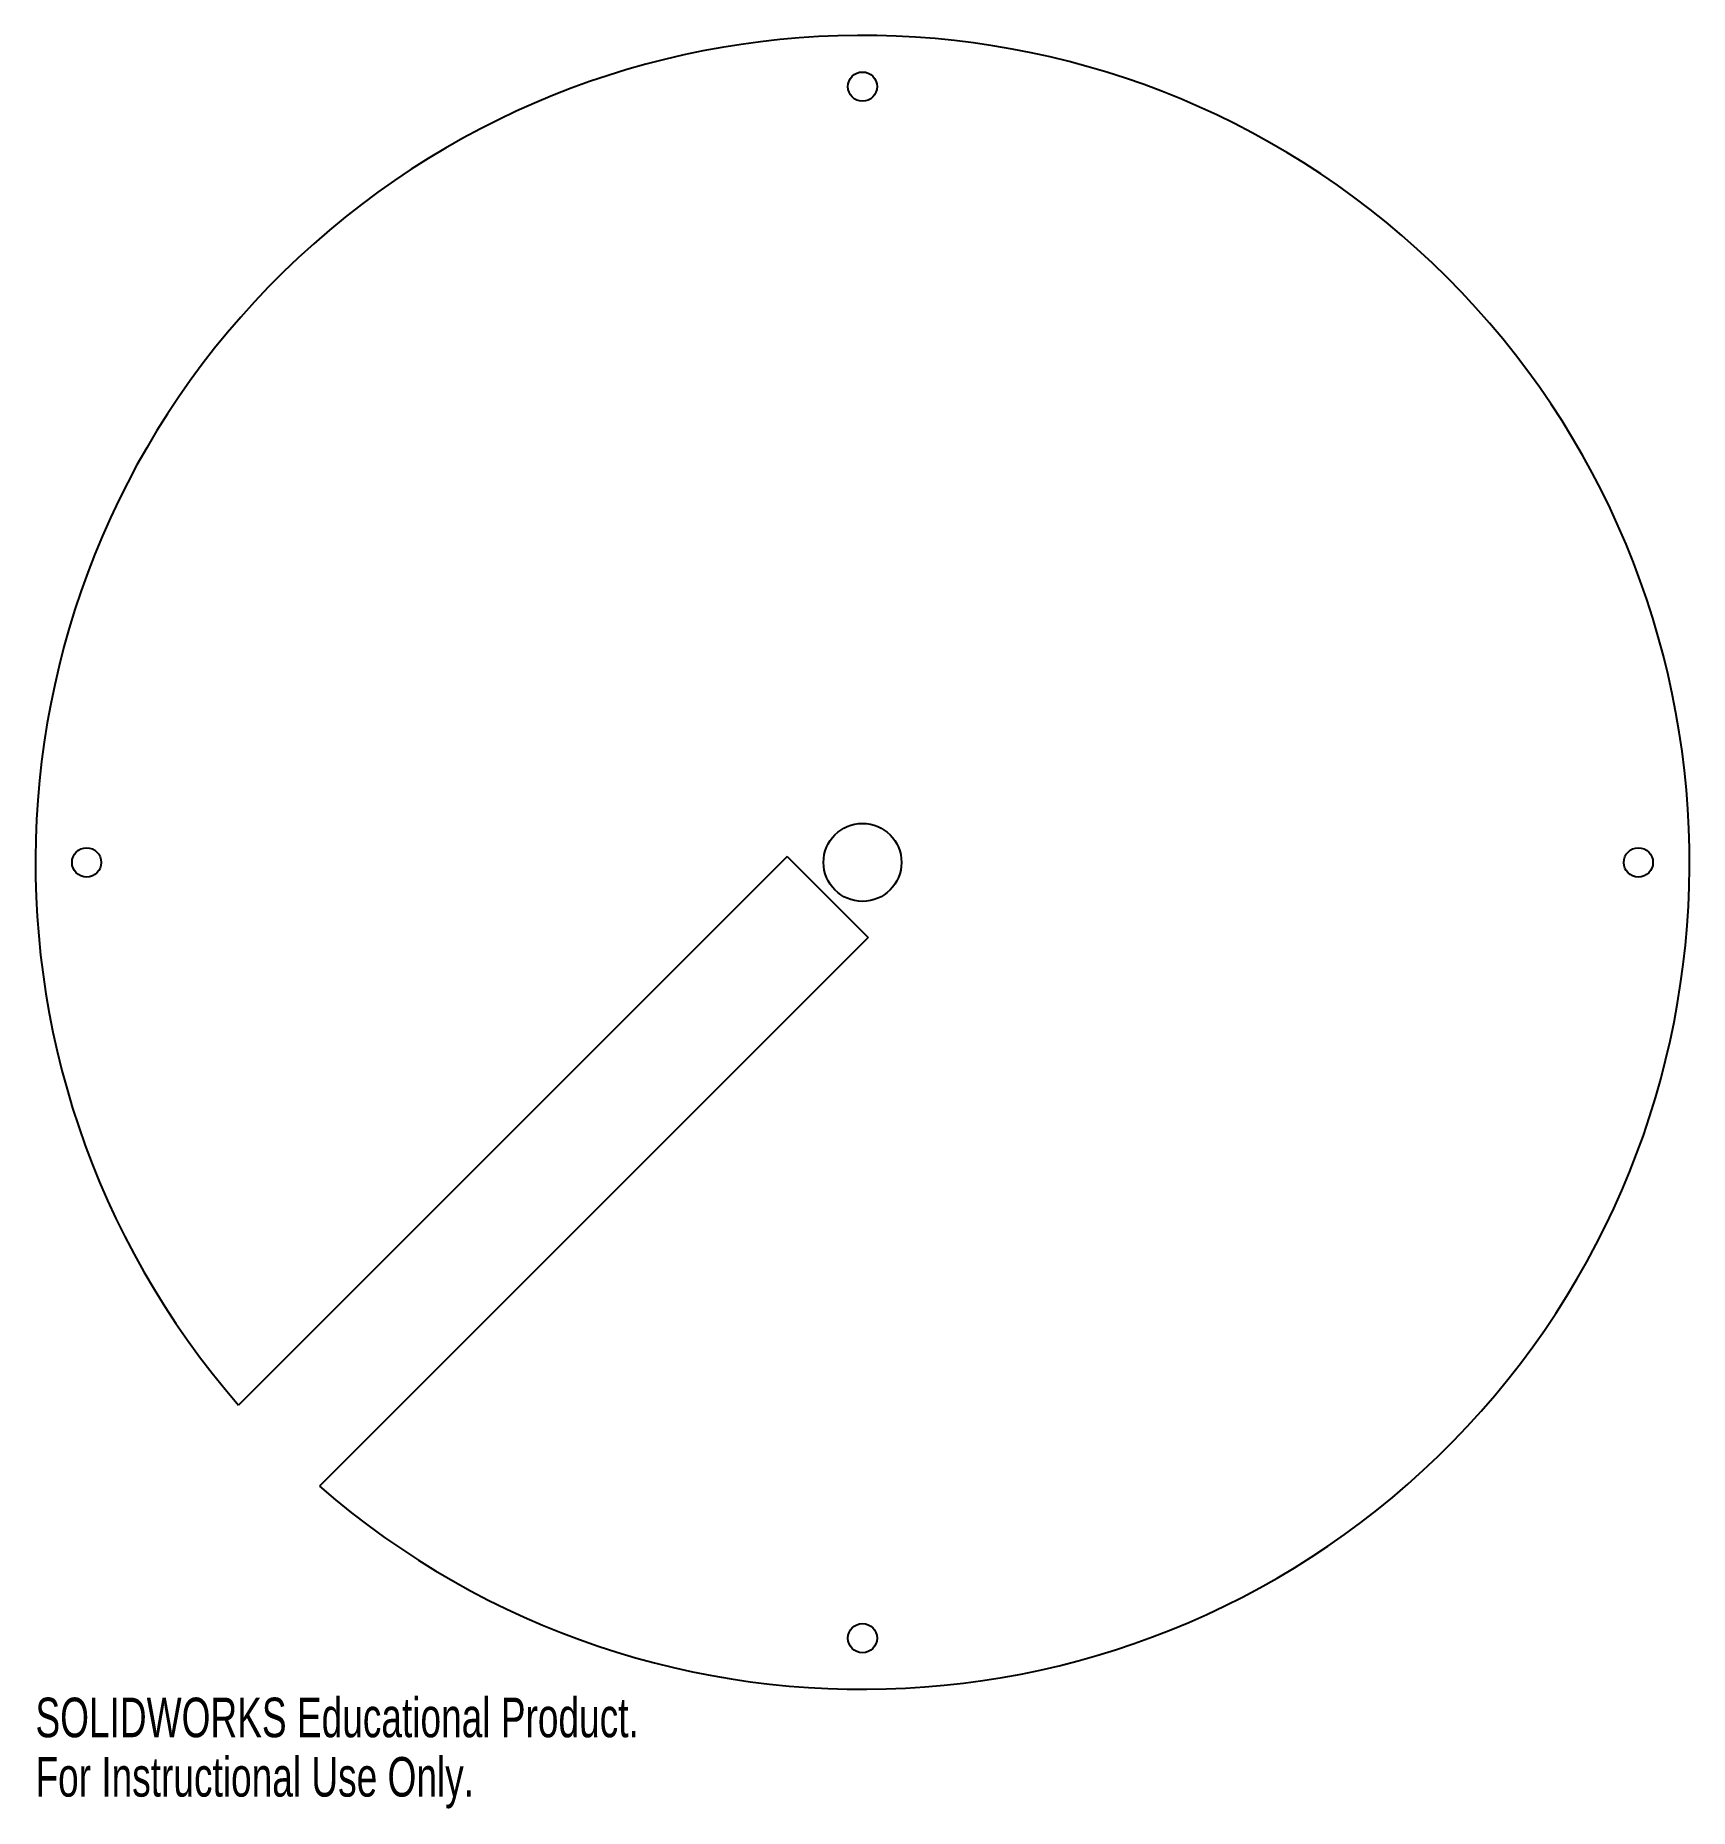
# Model space of a CAD drawing. Header units: inches. Extents: x -3.98 to 3.98, y -4.55 to 3.98.
import ezdxf

# ---------------------------------------------------------------- set-up
doc = ezdxf.new("R2010")
doc.units = ezdxf.units.IN
doc.header["$MEASUREMENT"] = 0
doc.styles.add('SLDTEXTSTYLE0', font='TXT', dxfattribs={"width": 0.7})

msp = doc.modelspace()

# ---------------------------------------------------------------- linework, layer by layer
at = {"color": 7, "linetype": 'Continuous', "lineweight": 25}
for p, q in [((-0.3619, 0.0278), (-2.9998, -2.6101)), ((-0.3619, 0.0278), (0.0278, -0.3619)), ((0.0278, -0.3619), (-2.6101, -2.9998))]:
    msp.add_line(p, q, dxfattribs=at)
for centre, radius in [((0, 3.7303), 0.0703), ((0, 0), 0.1875), ((-3.7303, 0), 0.0703), ((3.7303, 0), 0.0703), ((0, -3.7303), 0.0703)]:
    msp.add_circle(centre, radius, dxfattribs=at)
msp.add_arc((0, 0), 3.9764, 228.97418, 221.02582, dxfattribs=at)

# ---------------------------------------------------------------- texts
at = {"color": 7, "linetype": 'Continuous', "char_height": 0.1903, "attachment_point": 1, "style": 'SLDTEXTSTYLE0'}
for s, insert in [('SOLIDWORKS Educational Product.', (-3.9764, -4.0165)), ('For Instructional Use Only.', (-3.9764, -4.302))]:
    msp.add_mtext(s, dxfattribs=dict(at, insert=insert))

doc.saveas('drawing.dxf')
